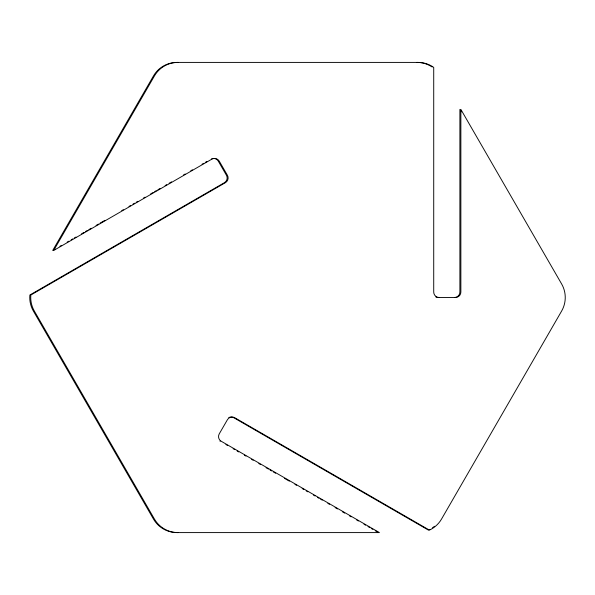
<?xml version="1.0" encoding="UTF-8"?>
<svg xmlns="http://www.w3.org/2000/svg" width="595" height="595" viewBox="0 0 595 595"><rect width="100%" height="100%" fill="white"/><g stroke="black" fill="none" stroke-linecap="round" stroke-linejoin="round"><path stroke-width="0.89" d="M55.104 249.089L52.695 250.48L153.443 75.981A27.147 27.147 0 0 1 176.953 62.408L418.047 62.408A27.147 27.147 0 0 1 433.718 67.384L433.718 292.071A5.429 5.429 0 0 0 439.147 297.5M59.924 246.308L61.53 245.378M67.146 242.135L68.752 241.213M71.162 239.822L72.769 238.893M74.375 237.963L75.981 237.041M81.604 233.79L84.014 232.4M85.613 231.477L87.22 230.548M88.826 229.618L91.236 228.227M96.055 225.446L98.465 224.055M100.072 223.132L104.884 220.351M121.752 210.615L123.351 209.685M128.974 206.443L130.58 205.513M132.99 204.122L134.596 203.2M136.203 202.27L137.809 201.341M143.425 198.098L145.031 197.168M150.654 193.925L153.064 192.535M154.67 191.605L156.277 190.683M157.883 189.753L160.286 188.362M165.105 185.581L166.712 184.651M169.121 183.26L171.531 181.869M183.572 174.915L185.179 173.993M190.802 170.75L192.408 169.82M202.04 164.257L203.646 163.328M205.253 162.405L206.859 161.476M225.899 444.517L227.506 445.447M233.121 448.69L234.728 449.619M237.137 451.01L238.744 451.932M244.367 455.182L245.973 456.105M251.588 459.355L253.195 460.277M258.818 463.52L260.424 464.45M266.047 467.692L268.457 469.083M270.056 470.013L271.662 470.943M273.269 471.865L275.678 473.256M284.514 478.358L289.326 481.139M294.949 484.382L296.555 485.312M302.178 488.555L303.785 489.484M306.194 490.875L307.793 491.805M313.416 495.047L315.023 495.97M317.433 497.361L319.039 498.29M320.646 499.22L322.252 500.142M327.867 503.392L329.474 504.315M335.097 507.565L337.506 508.956M342.326 511.737L344.728 513.128M349.548 515.91L351.154 516.832M356.777 520.082L358.383 521.004M363.999 524.255L365.605 525.177M368.015 526.568L369.621 527.497M371.228 528.427L372.834 529.349M375.244 530.74L378.457 532.592M461.289 111.838L459.89 109.421L459.89 292.071A5.429 5.429 0 0 1 454.461 297.5M177.927 62.408A27.147 27.147 0 0 0 154.417 75.981L53.669 250.48L211.842 159.155A5.429 5.429 0 0 1 219.258 161.148L227.402 175.25A5.429 5.429 0 0 1 225.416 182.665L30.836 295.008A27.147 27.147 0 0 0 34.354 311.073L154.417 519.019A27.147 27.147 0 0 0 177.927 532.592M220.276 441.274A5.429 5.429 0 0 1 219.934 441.059M211.604 158.806A5.429 5.429 0 0 1 218.291 161.148L226.435 175.25A5.429 5.429 0 0 1 224.449 182.665L29.862 295.008A27.147 27.147 0 0 0 33.387 311.073L153.443 519.019A27.147 27.147 0 0 0 176.953 532.592L379.424 532.592L221.251 441.274A5.429 5.429 0 0 1 219.258 433.852L227.402 419.75A5.429 5.429 0 0 1 234.824 417.764L429.404 530.108A27.147 27.147 0 0 0 441.557 519.019L561.613 311.073A27.147 27.147 0 0 0 561.613 283.927L460.865 109.421L460.865 292.071A5.429 5.429 0 0 1 455.435 297.5L438.18 297.5A5.429 5.429 0 0 1 435.823 296.964M417.073 62.408A27.147 27.147 0 0 1 432.089 66.938M434.469 526.292A27.147 27.147 0 0 1 432.572 527.735M429.858 529.394A27.147 27.147 0 0 1 428.43 530.108L233.85 417.764A5.429 5.429 0 0 0 228.778 417.571"/></g></svg>
